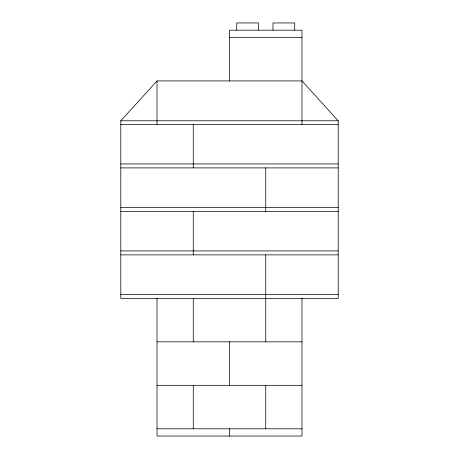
<?xml version="1.0" encoding="UTF-8"?>
<svg xmlns="http://www.w3.org/2000/svg" width="459" height="459" viewBox="0 0 459 459"><rect width="100%" height="100%" fill="white"/><g stroke="black" fill="none" stroke-linecap="round" stroke-linejoin="round"><path stroke-width="0.69" d="M120.792 120.792L157.024 80.927L301.976 80.927L338.208 120.792L338.208 298.35L120.792 298.35L120.792 120.792L338.208 120.792M229.5 37.443L301.976 37.443M120.792 124.412L338.208 124.412M120.792 163.943L338.208 163.943M120.792 167.896L338.208 167.896M120.792 207.428L338.208 207.428M120.792 211.381L338.208 211.381M120.792 250.912L338.208 250.912M120.792 254.865L338.208 254.865M120.792 294.397L338.208 294.397M157.024 341.835L301.976 341.835M157.024 385.319L301.976 385.319M157.024 428.804L301.976 428.804M301.976 124.412L301.976 30.196L229.5 30.196L229.5 80.927M301.976 298.35L301.976 436.05L157.024 436.05L157.024 298.35M294.724 30.196L294.724 22.95L272.985 22.95L272.985 30.196M265.738 167.896L265.738 211.381M265.738 254.865L265.738 341.835M265.738 385.319L265.738 428.804M258.492 30.196L258.492 22.95L236.746 22.95L236.746 30.196M229.5 341.835L229.5 385.319M229.5 428.804L229.5 436.05M193.262 124.412L193.262 167.896M193.262 211.381L193.262 254.865M193.262 298.35L193.262 341.835M193.262 385.319L193.262 428.804M157.024 80.927L157.024 124.412"/></g></svg>
